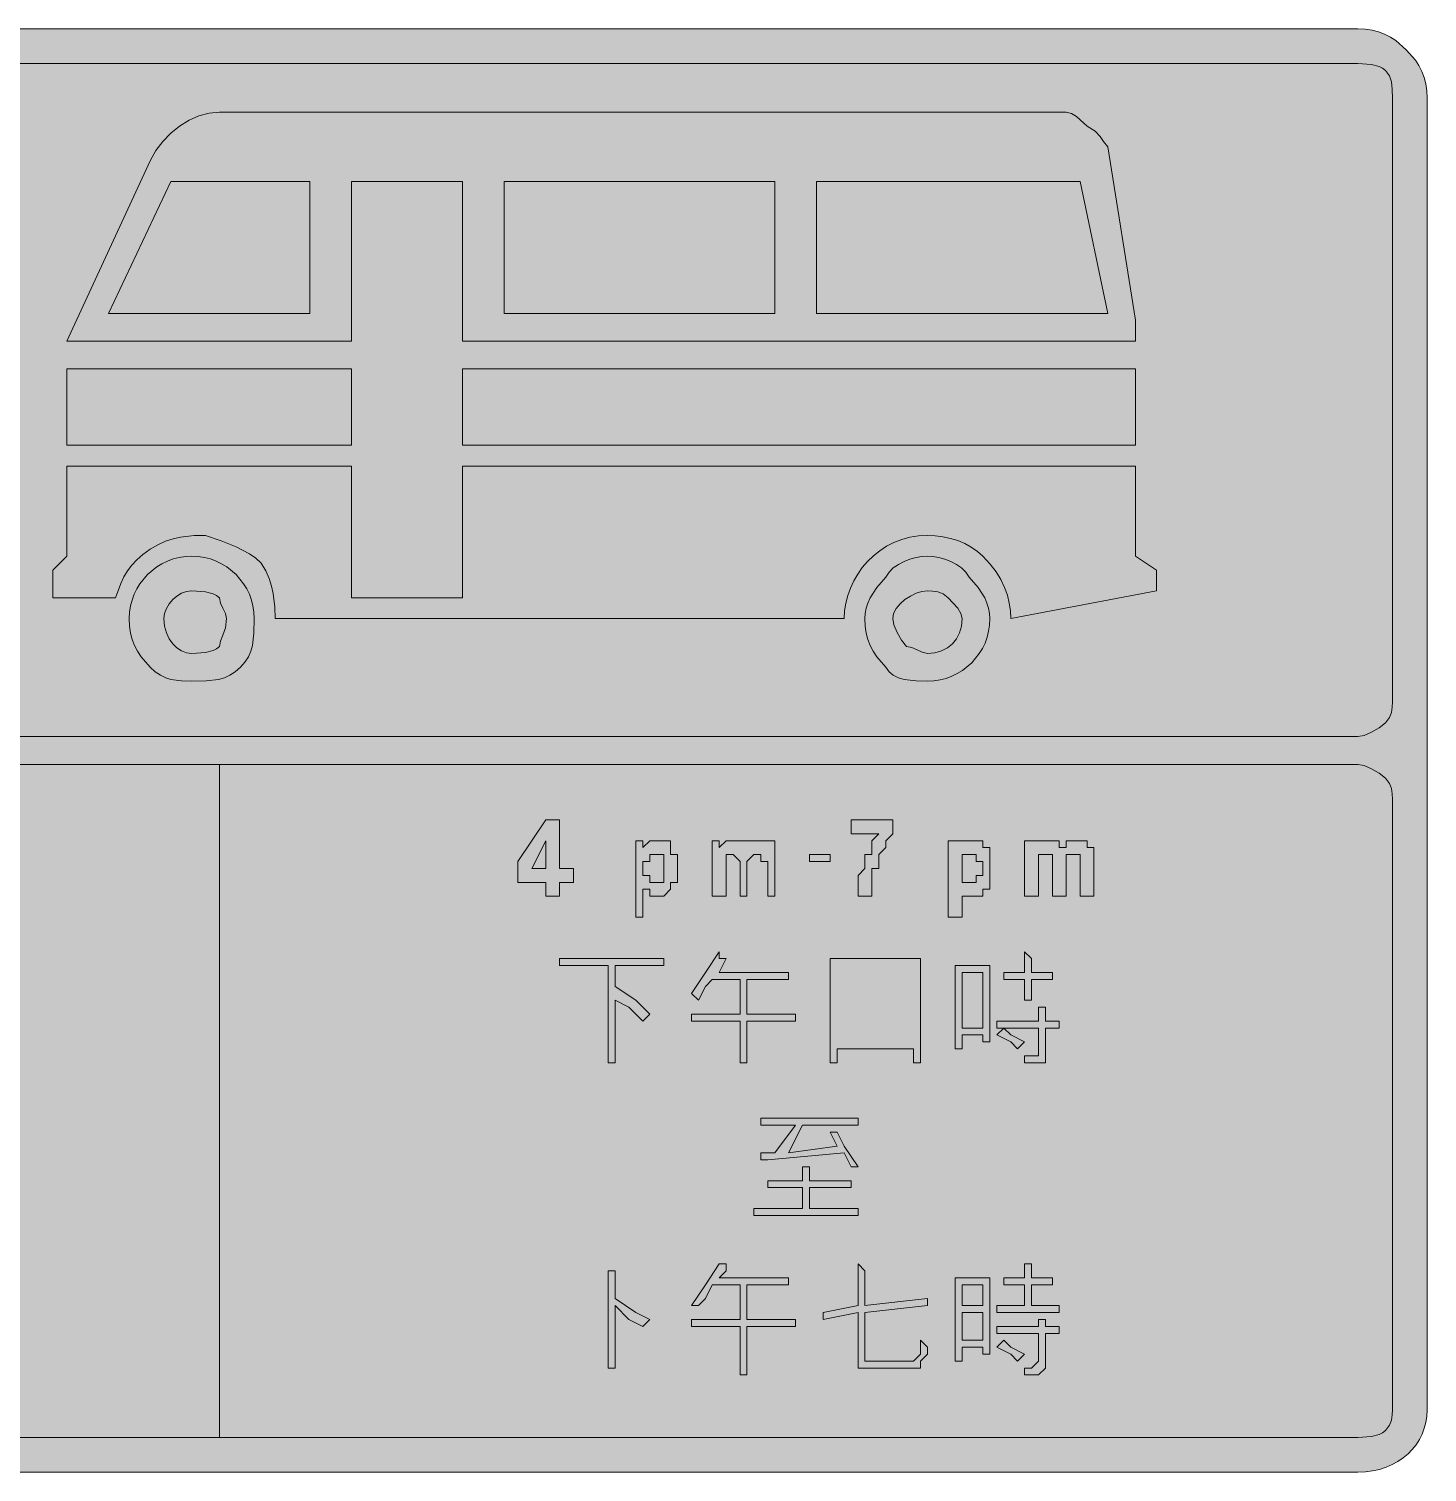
# Model space of a CAD drawing. Header units: metres. Extents: x 76 to 493, y 11 to 261.
# Drawn here: x 250.9 to 492.7, y 11 to 260.6 of the extents above; entities that cross this region are included whole.
import ezdxf

# ---------------------------------------------------------------- set-up
doc = ezdxf.new("R2010")
doc.units = ezdxf.units.M
for name, color, linetype, true_color in [('FILL_BLACK_000000', 7, 'Continuous', 0x000000), ('FILL_WHITE_FFFFFF', 7, 'Continuous', 0xffffff), ('FILL_YELLOW_FFFF00', 7, 'Continuous', 0xffff00)]:
    doc.layers.add(name, color=color, linetype=linetype, true_color=true_color)

msp = doc.modelspace()

# ---------------------------------------------------------------- hatches: boundary and pattern name
at = {"layer": 'FILL_BLACK_000000', "true_color": 0x000000}
h = msp.add_hatch(color=7, dxfattribs=at)
h.dxf.hatch_style = 1
h.paths.add_polyline_path([(483.18, 260.41), (484.3, 260.13), (485.34, 259.74), (486.33, 259.23), (487.27, 258.61), (489.09, 257.04), (490.67, 255.22), (491.28, 254.28), (491.79, 253.29), (492.18, 252.25), (492.47, 251.13), (492.63, 249.94), (492.69, 248.64), (492.69, 21.84), (492.63, 20.73), (492.47, 19.65), (492.2, 18.62), (491.83, 17.62), (491.36, 16.68), (490.79, 15.79), (490.13, 14.96), (489.39, 14.19), (488.56, 13.49), (487.65, 12.88), (486.66, 12.34), (485.6, 11.88), (484.47, 11.52), (483.27, 11.26), (482.01, 11.1), (480.69, 11.04), (87.09, 11.04), (86.14, 11.1), (85.12, 11.26), (84.07, 11.55), (83.04, 11.94), (82.06, 12.45), (81.18, 13.06), (80.45, 13.8), (79.89, 14.64), (78.31, 16.44), (77.19, 18.24), (76.8, 19.14), (76.51, 20.04), (76.35, 20.94), (76.29, 21.84), (76.29, 248.64), (76.35, 249.94), (76.51, 251.13), (76.8, 252.25), (77.19, 253.29), (77.7, 254.28), (78.31, 255.22), (79.89, 257.04), (80, 257.49), (80.28, 257.92), (81.24, 258.69), (82.42, 259.23), (83.49, 259.44), (84.39, 260.13), (85.29, 260.49), (86.19, 260.62), (87.09, 260.64), (480.69, 260.64), (481.99, 260.58), (483.18, 260.41)])
h.paths.add_polyline_path([(82.44, 20.04), (82.8, 19.14), (83.49, 18.24), (84.39, 17.55), (85.29, 17.19), (86.19, 17.06), (87.09, 17.04), (480.69, 17.04), (483.09, 17.19), (484.4, 17.55), (484.99, 17.84), (485.49, 18.24), (486.18, 19.14), (486.54, 20.04), (486.67, 20.94), (486.69, 21.84), (486.69, 127.44), (486.67, 128.34), (486.54, 129.24), (486.18, 130.14), (485.49, 131.04), (484.4, 131.92), (483.09, 132.69), (481.78, 133.23), (480.69, 133.44), (87.09, 133.44), (85.89, 132.24), (85.01, 132.22), (84.24, 132.09), (83.7, 131.73), (83.54, 131.44), (83.49, 131.04), (82.8, 130.14), (82.44, 129.24), (82.31, 128.34), (82.29, 127.44), (82.29, 21.84), (82.31, 20.94), (82.44, 20.04)], flags=16)
h.paths.add_polyline_path([(483.09, 138.99), (484.4, 139.76), (485.49, 140.64), (486.18, 141.54), (486.54, 142.44), (486.67, 143.34), (486.69, 144.24), (486.69, 248.64), (486.67, 250.23), (486.54, 251.49), (486.18, 252.52), (485.49, 253.44), (484.99, 253.84), (484.4, 254.13), (483.09, 254.49), (480.69, 254.64), (87.09, 254.64), (86.19, 254.62), (85.29, 254.49), (84.39, 254.13), (83.49, 253.44), (82.8, 252.52), (82.44, 251.49), (82.31, 250.23), (82.29, 248.64), (82.29, 144.24), (82.31, 143.34), (82.44, 142.44), (82.8, 141.54), (83.49, 140.64), (85.29, 138.99), (86.19, 138.45), (87.09, 138.24), (480.69, 138.24), (481.78, 138.45), (483.09, 138.99)], flags=16)
h = msp.add_hatch(color=7, dxfattribs=at)
h.dxf.hatch_style = 1
h.paths.add_polyline_path([(306.69, 234.24), (306.69, 206.64), (257.49, 206.64), (271.89, 237.84), (272.9, 239.58), (274.1, 241.18), (275.48, 242.61), (276.99, 243.84), (278.62, 244.85), (280.33, 245.6), (282.09, 246.08), (283.89, 246.24), (430.29, 246.24), (431.19, 246.03), (432.09, 245.49), (433.89, 243.84), (435.3, 242.94), (436.14, 242.04), (436.76, 241.14), (437.49, 240.24), (442.29, 210.24), (442.29, 206.64), (325.89, 206.64), (325.89, 215.04), (325.89, 234.24), (306.69, 234.24)])
h.paths.add_polyline_path([(333.09, 234.24), (333.09, 211.44), (379.89, 211.44), (379.89, 234.24), (333.09, 234.24)], flags=16)
h.paths.add_polyline_path([(432.69, 234.24), (387.09, 234.24), (387.09, 211.44), (437.49, 211.44), (432.69, 234.24)], flags=16)
h.paths.add_polyline_path([(264.69, 211.44), (299.49, 211.44), (299.49, 234.24), (275.49, 234.24), (264.69, 211.44)], flags=16)
h = msp.add_hatch(color=7, dxfattribs=at)
h.dxf.hatch_style = 1
h.paths.add_polyline_path([(306.69, 201.84), (306.69, 188.64), (257.49, 188.64), (257.49, 201.84), (306.69, 201.84)])
h = msp.add_hatch(color=7, dxfattribs=at)
h.dxf.hatch_style = 1
h.paths.add_polyline_path([(442.29, 188.64), (325.89, 188.64), (325.89, 201.84), (442.29, 201.84), (442.29, 188.64)])
h = msp.add_hatch(color=7, dxfattribs=at)
h.dxf.hatch_style = 1
h.paths.add_polyline_path([(442.29, 169.44), (445.89, 167.04), (445.89, 163.44), (420.69, 158.64), (420.63, 159.99), (420.45, 161.34), (420.12, 162.69), (419.64, 164.04), (418.99, 165.39), (418.16, 166.74), (417.13, 168.09), (415.89, 169.44), (414.94, 170.28), (413.88, 171.01), (412.75, 171.63), (411.54, 172.14), (410.28, 172.53), (408.97, 172.81), (407.64, 172.98), (406.29, 173.04), (404.74, 172.96), (403.26, 172.72), (401.84, 172.33), (400.5, 171.8), (399.23, 171.15), (398.04, 170.38), (396.94, 169.51), (395.94, 168.54), (395.03, 167.49), (394.23, 166.36), (393.54, 165.17), (392.96, 163.93), (392.5, 162.64), (392.16, 161.33), (391.96, 159.99), (391.89, 158.64), (293.49, 158.64), (293.45, 160.65), (293.19, 162.99), (292.9, 164.25), (292.48, 165.56), (291.88, 166.89), (291.09, 168.24), (290.14, 169.09), (289.08, 169.83), (286.74, 171.09), (284.17, 172.12), (281.49, 173.04), (279.48, 173), (277.14, 172.74), (275.88, 172.45), (274.57, 172.03), (273.24, 171.43), (271.89, 170.64), (270.65, 169.74), (269.6, 168.82), (268.73, 167.88), (267.99, 166.89), (267.37, 165.85), (266.83, 164.73), (265.89, 162.24), (255.09, 162.24), (255.09, 167.04), (257.49, 169.44), (257.49, 185.04), (306.69, 185.04), (306.69, 162.24), (325.89, 162.24), (325.89, 185.04), (442.29, 185.04), (442.29, 169.44)])
h = msp.add_hatch(color=7, dxfattribs=at)
h.dxf.hatch_style = 1
h.paths.add_polyline_path([(289.59, 153.99), (289.3, 153), (288.88, 152.06), (288.28, 151.14), (287.49, 150.24), (286.59, 149.45), (285.67, 148.85), (284.73, 148.43), (283.74, 148.14), (281.58, 147.88), (279.09, 147.84), (277.29, 147.88), (275.49, 148.14), (274.59, 148.43), (273.69, 148.85), (272.79, 149.45), (271.89, 150.24), (270.32, 152.06), (269.7, 153), (269.19, 153.99), (268.8, 155.03), (268.52, 156.15), (268.35, 157.34), (268.29, 158.64), (268.35, 159.75), (268.51, 160.83), (268.77, 161.86), (269.13, 162.86), (269.59, 163.8), (270.13, 164.69), (271.44, 166.29), (273.04, 167.6), (273.93, 168.14), (274.87, 168.6), (275.87, 168.96), (276.9, 169.22), (277.98, 169.38), (279.09, 169.44), (280.2, 169.38), (281.28, 169.22), (282.31, 168.96), (283.31, 168.6), (284.25, 168.14), (285.14, 167.6), (286.74, 166.29), (288.05, 164.69), (288.59, 163.8), (289.05, 162.86), (289.41, 161.86), (289.67, 160.83), (289.83, 159.75), (289.89, 158.64), (289.85, 156.15), (289.59, 153.99)])
h.paths.add_polyline_path([(284.49, 160.44), (284.08, 161.34), (283.89, 162.24), (283.39, 162.64), (282.8, 162.93), (281.49, 163.29), (279.09, 163.44), (278.19, 163.33), (277.33, 163.03), (276.52, 162.55), (275.79, 161.94), (275.18, 161.21), (274.7, 160.4), (274.4, 159.54), (274.29, 158.64), (274.4, 157.35), (274.7, 156.18), (275.18, 155.16), (275.79, 154.29), (276.52, 153.59), (277.33, 153.07), (278.19, 152.75), (279.09, 152.64), (281.49, 152.79), (282.8, 153.15), (283.39, 153.44), (283.89, 153.84), (284.08, 154.76), (284.49, 155.79), (284.9, 157.05), (285.09, 158.64), (284.9, 159.54), (284.49, 160.44)], flags=16)
h = msp.add_hatch(color=7, dxfattribs=at)
h.dxf.hatch_style = 1
h.paths.add_polyline_path([(416.87, 156.45), (416.61, 155.42), (416.25, 154.42), (415.79, 153.48), (415.25, 152.59), (413.94, 150.99), (412.34, 149.68), (411.45, 149.14), (410.51, 148.68), (409.51, 148.32), (408.48, 148.06), (407.4, 147.9), (406.29, 147.84), (404.32, 147.88), (402.24, 148.14), (401.26, 148.43), (400.38, 148.85), (399.65, 149.45), (399.09, 150.24), (397.52, 152.06), (396.9, 153), (396.39, 153.99), (396, 155.03), (395.72, 156.15), (395.55, 157.34), (395.49, 158.64), (395.55, 159.54), (395.72, 160.44), (396, 161.34), (396.39, 162.24), (397.52, 164.04), (399.09, 165.84), (399.65, 166.68), (400.38, 167.41), (401.26, 168.03), (402.24, 168.54), (403.27, 168.93), (404.32, 169.21), (405.34, 169.38), (406.29, 169.44), (407.24, 169.38), (408.26, 169.21), (409.31, 168.93), (410.34, 168.54), (411.32, 168.03), (412.2, 167.41), (412.93, 166.68), (413.49, 165.84), (415.06, 164.04), (416.19, 162.24), (416.58, 161.34), (416.86, 160.44), (417.03, 159.54), (417.09, 158.64), (417.03, 157.53), (416.87, 156.45)])
h.paths.add_polyline_path([(411.54, 160.44), (409.89, 162.24), (408.99, 162.93), (408.09, 163.29), (407.19, 163.42), (406.29, 163.44), (405.34, 163.33), (404.34, 163.03), (403.34, 162.55), (402.39, 161.94), (401.56, 161.21), (400.89, 160.4), (400.45, 159.54), (400.29, 158.64), (400.5, 157.55), (401.04, 156.24), (401.81, 154.93), (402.69, 153.84), (403.59, 153.65), (404.49, 153.24), (405.39, 152.83), (406.29, 152.64), (407.58, 152.75), (408.75, 153.07), (409.77, 153.59), (410.64, 154.29), (411.34, 155.16), (411.86, 156.18), (412.18, 157.35), (412.29, 158.64), (412.08, 159.54), (411.54, 160.44)], flags=16)
h = msp.add_hatch(color=7, dxfattribs=at)
h.dxf.hatch_style = 1
h.paths.add_polyline_path([(480.69, 133.44), (481.78, 133.23), (483.09, 132.69), (484.4, 131.92), (485.49, 131.04), (486.18, 130.14), (486.54, 129.24), (486.67, 128.34), (486.69, 127.44), (486.69, 21.84), (486.67, 20.94), (486.54, 20.04), (486.18, 19.14), (485.49, 18.24), (484.99, 17.84), (484.4, 17.55), (483.09, 17.19), (480.69, 17.04), (283.89, 17.04), (283.89, 133.44), (480.69, 133.44)])
at = {"layer": 'FILL_WHITE_FFFFFF', "true_color": 0xffffff}
h = msp.add_hatch(color=7, dxfattribs=at)
h.dxf.hatch_style = 1
h.paths.add_polyline_path([(283.89, 133.44), (283.89, 17.04), (87.09, 17.04), (85.89, 17.04), (85.01, 17.23), (84.24, 17.64), (83.49, 18.24), (82.8, 18.95), (82.44, 19.44), (82.31, 19.93), (82.29, 20.64), (82.29, 21.84), (82.29, 127.44), (82.29, 128.64), (82.31, 129.52), (82.44, 130.29), (82.8, 130.83), (83.09, 130.99), (83.49, 131.04), (85.29, 132.69), (86.19, 133.23), (87.09, 133.44), (283.89, 133.44)])
h = msp.add_hatch(color=7, dxfattribs=at)
h.dxf.hatch_style = 1
h.paths.add_polyline_path([(340.29, 123.84), (342.69, 123.84), (342.69, 115.44), (345.09, 115.44), (345.09, 113.04), (342.69, 113.04), (342.69, 110.64), (340.29, 110.64), (340.29, 113.04), (335.49, 113.04), (335.49, 116.64), (340.29, 123.84)])
h.paths.add_polyline_path([(340.29, 115.44), (340.29, 120.24), (337.89, 115.44), (340.29, 115.44)], flags=16)
h = msp.add_hatch(color=7, dxfattribs=at)
h.dxf.hatch_style = 1
h.paths.add_polyline_path([(393.09, 123.84), (400.29, 123.84), (400.29, 121.44), (399.09, 120.24), (399.09, 119.04), (397.89, 117.84), (397.89, 116.64), (397.89, 115.44), (396.69, 115.44), (396.69, 114.24), (396.69, 113.04), (396.69, 111.84), (396.69, 110.64), (394.29, 110.64), (394.29, 111.84), (394.29, 113.04), (394.29, 114.24), (395.49, 115.44), (395.49, 116.64), (395.49, 117.84), (396.69, 117.84), (396.69, 119.04), (396.69, 120.24), (397.89, 121.44), (393.09, 121.44), (393.09, 123.84)])
h = msp.add_hatch(color=7, dxfattribs=at)
h.dxf.hatch_style = 1
h.paths.add_polyline_path([(357.09, 120.24), (357.09, 119.04), (358.29, 120.24), (359.49, 120.24), (360.69, 120.24), (361.89, 120.24), (361.89, 119.04), (361.89, 117.84), (363.09, 117.84), (363.09, 116.64), (363.09, 115.44), (363.09, 114.24), (363.09, 113.04), (361.89, 113.04), (361.89, 111.84), (360.69, 110.64), (359.49, 110.64), (358.29, 110.64), (358.29, 111.84), (357.09, 111.84), (357.09, 107.04), (355.89, 107.04), (355.89, 120.24), (357.09, 120.24)])
h.paths.add_polyline_path([(360.69, 114.24), (360.69, 115.44), (360.69, 116.64), (360.69, 117.84), (359.49, 117.84), (358.29, 117.84), (358.29, 116.64), (357.09, 116.64), (357.09, 115.44), (357.09, 114.24), (358.29, 114.24), (358.29, 113.04), (359.49, 113.04), (360.69, 113.04), (360.69, 114.24)], flags=16)
h = msp.add_hatch(color=7, dxfattribs=at)
h.dxf.hatch_style = 1
h.paths.add_polyline_path([(377.49, 120.24), (378.69, 120.24), (379.89, 120.24), (379.89, 119.04), (379.89, 117.84), (379.89, 116.64), (379.89, 110.64), (378.69, 110.64), (378.69, 116.64), (377.49, 116.64), (377.49, 117.84), (376.29, 117.84), (375.09, 116.64), (375.09, 110.64), (373.89, 110.64), (373.89, 116.64), (372.69, 117.84), (371.49, 117.84), (371.49, 116.64), (371.49, 110.64), (369.09, 110.64), (369.09, 120.24), (370.29, 120.24), (370.29, 119.04), (371.49, 120.24), (372.69, 120.24), (373.89, 120.24), (375.09, 120.24), (376.29, 120.24), (377.49, 120.24)])
h = msp.add_hatch(color=7, dxfattribs=at)
h.dxf.hatch_style = 1
h.paths.add_polyline_path([(413.49, 120.24), (414.69, 120.24), (415.89, 120.24), (415.89, 119.04), (417.09, 119.04), (417.09, 117.84), (417.09, 116.64), (417.09, 115.44), (417.09, 114.24), (417.09, 113.04), (417.09, 111.84), (415.89, 111.84), (415.89, 110.64), (414.69, 110.64), (413.49, 110.64), (412.29, 110.64), (412.29, 107.04), (409.89, 107.04), (409.89, 120.24), (412.29, 120.24), (413.49, 120.24)])
h.paths.add_polyline_path([(414.69, 114.24), (415.89, 114.24), (415.89, 115.44), (415.89, 116.64), (414.69, 116.64), (414.69, 117.84), (413.49, 117.84), (412.29, 117.84), (412.29, 116.64), (412.29, 115.44), (412.29, 114.24), (412.29, 113.04), (413.49, 113.04), (414.69, 113.04), (414.69, 114.24)], flags=16)
h = msp.add_hatch(color=7, dxfattribs=at)
h.dxf.hatch_style = 1
h.paths.add_polyline_path([(427.89, 120.24), (429.09, 120.24), (429.09, 119.04), (430.29, 119.04), (430.29, 120.24), (431.49, 120.24), (432.69, 120.24), (433.89, 120.24), (433.89, 119.04), (435.09, 119.04), (435.09, 117.84), (435.09, 116.64), (435.09, 110.64), (432.69, 110.64), (432.69, 116.64), (432.69, 117.84), (431.49, 117.84), (430.29, 117.84), (430.29, 116.64), (430.29, 110.64), (427.89, 110.64), (427.89, 116.64), (427.89, 117.84), (426.69, 117.84), (425.49, 117.84), (425.49, 116.64), (425.49, 110.64), (423.09, 110.64), (423.09, 120.24), (425.49, 120.24), (426.69, 120.24), (427.89, 120.24)])
h = msp.add_hatch(color=7, dxfattribs=at)
h.dxf.hatch_style = 1
h.paths.add_polyline_path([(389.49, 117.84), (389.49, 116.64), (385.89, 116.64), (385.89, 117.84), (389.49, 117.84)])
h = msp.add_hatch(color=7, dxfattribs=at)
h.dxf.hatch_style = 1
h.paths.add_polyline_path([(352.29, 92.64), (352.29, 81.84), (351.09, 81.84), (351.09, 98.64), (342.69, 98.64), (342.69, 99.84), (360.69, 99.84), (360.69, 98.64), (352.29, 98.64), (352.29, 95.04), (355.89, 92.64), (358.29, 90.24), (357.09, 89.04), (354.69, 91.44), (352.29, 92.64)])
h = msp.add_hatch(color=7, dxfattribs=at)
h.dxf.hatch_style = 1
h.paths.add_polyline_path([(373.89, 96.24), (369.09, 96.24), (367.89, 95.04), (366.69, 92.64), (365.49, 93.84), (367.89, 97.44), (370.29, 101.04), (370.29, 99.84), (371.49, 99.84), (370.29, 97.44), (382.29, 97.44), (382.29, 96.24), (375.09, 96.24), (375.09, 90.24), (383.49, 90.24), (383.49, 89.04), (375.09, 89.04), (375.09, 81.84), (373.89, 81.84), (373.89, 89.04), (365.49, 89.04), (365.49, 90.24), (373.89, 90.24), (373.89, 96.24)])
h = msp.add_hatch(color=7, dxfattribs=at)
h.dxf.hatch_style = 1
h.paths.add_polyline_path([(405.09, 99.84), (405.09, 81.84), (403.89, 81.84), (403.89, 84.24), (390.69, 84.24), (390.69, 81.84), (389.49, 81.84), (389.49, 99.84), (405.09, 99.84)])
h = msp.add_hatch(color=7, dxfattribs=at)
h.dxf.hatch_style = 1
h.paths.add_polyline_path([(423.09, 96.24), (419.49, 96.24), (419.49, 97.44), (423.09, 97.44), (423.09, 99.84), (423.09, 101.04), (424.29, 99.84), (424.29, 97.44), (427.89, 97.44), (427.89, 96.24), (424.29, 96.24), (424.29, 93.84), (424.29, 92.64), (423.09, 92.64), (423.09, 93.84), (423.09, 96.24)])
h = msp.add_hatch(color=7, dxfattribs=at)
h.dxf.hatch_style = 1
h.paths.add_polyline_path([(417.09, 85.44), (415.89, 85.44), (415.89, 86.64), (412.29, 86.64), (412.29, 84.24), (411.09, 84.24), (411.09, 98.64), (417.09, 98.64), (417.09, 85.44)])
h.paths.add_polyline_path([(415.89, 93.84), (415.89, 97.44), (412.29, 97.44), (412.29, 93.84), (412.29, 92.64), (412.29, 87.84), (415.89, 87.84), (415.89, 92.64), (415.89, 93.84)], flags=16)
h = msp.add_hatch(color=7, dxfattribs=at)
h.dxf.hatch_style = 1
h.paths.add_polyline_path([(425.49, 87.84), (418.29, 87.84), (418.29, 89.04), (425.49, 89.04), (425.49, 91.44), (426.69, 91.44), (426.69, 90.24), (426.69, 89.04), (429.09, 89.04), (429.09, 87.84), (426.69, 87.84), (426.69, 83.04), (426.69, 81.84), (425.49, 81.84), (423.09, 81.84), (423.09, 83.04), (424.29, 83.04), (425.49, 83.04), (425.49, 87.84)])
h = msp.add_hatch(color=7, dxfattribs=at)
h.dxf.hatch_style = 1
h.paths.add_polyline_path([(418.29, 86.64), (419.49, 87.84), (420.69, 86.64), (423.09, 85.44), (421.89, 84.24), (420.69, 85.44), (418.29, 86.64)])
h = msp.add_hatch(color=7, dxfattribs=at)
h.dxf.hatch_style = 1
h.paths.add_polyline_path([(377.49, 66.24), (379.89, 66.24), (383.49, 71.04), (377.49, 71.04), (377.49, 72.24), (394.29, 72.24), (394.29, 71.04), (384.69, 71.04), (382.29, 66.24), (390.69, 67.44), (389.49, 69.84), (390.69, 69.84), (391.89, 67.44), (394.29, 63.84), (393.09, 63.84), (391.89, 66.24), (378.69, 65.04), (377.49, 65.04), (377.49, 66.24)])
h = msp.add_hatch(color=7, dxfattribs=at)
h.dxf.hatch_style = 1
h.paths.add_polyline_path([(393.09, 61.44), (393.09, 60.24), (385.89, 60.24), (385.89, 56.64), (394.29, 56.64), (394.29, 55.44), (376.29, 55.44), (376.29, 56.64), (384.69, 56.64), (384.69, 60.24), (378.69, 60.24), (378.69, 61.44), (384.69, 61.44), (384.69, 63.84), (385.89, 63.84), (385.89, 61.44), (393.09, 61.44)])
h = msp.add_hatch(color=7, dxfattribs=at)
h.dxf.hatch_style = 1
h.paths.add_polyline_path([(355.89, 38.64), (358.29, 37.44), (357.09, 36.24), (354.69, 37.44), (352.29, 39.84), (352.29, 29.04), (351.09, 29.04), (351.09, 45.84), (352.29, 45.84), (352.29, 41.04), (355.89, 38.64)])
h = msp.add_hatch(color=7, dxfattribs=at)
h.dxf.hatch_style = 1
h.paths.add_polyline_path([(369.09, 43.44), (367.89, 41.04), (366.69, 39.84), (365.49, 39.84), (367.89, 43.44), (370.29, 47.04), (371.49, 47.04), (371.49, 45.84), (370.29, 44.64), (382.29, 44.64), (382.29, 43.44), (375.09, 43.44), (375.09, 37.44), (383.49, 37.44), (383.49, 36.24), (375.09, 36.24), (375.09, 27.84), (373.89, 27.84), (373.89, 36.24), (365.49, 36.24), (365.49, 37.44), (373.89, 37.44), (373.89, 43.44), (369.09, 43.44)])
h = msp.add_hatch(color=7, dxfattribs=at)
h.dxf.hatch_style = 1
h.paths.add_polyline_path([(406.29, 41.04), (406.29, 39.84), (395.49, 38.64), (395.49, 30.24), (396.69, 30.24), (397.89, 30.24), (402.69, 30.24), (403.89, 30.24), (405.09, 31.44), (405.09, 32.64), (405.09, 33.84), (406.29, 32.64), (406.29, 31.44), (405.09, 30.24), (405.09, 29.04), (403.89, 29.04), (402.69, 29.04), (396.69, 29.04), (395.49, 29.04), (394.29, 29.04), (394.29, 30.24), (394.29, 38.64), (388.29, 37.44), (388.29, 38.64), (394.29, 39.84), (394.29, 47.04), (395.49, 45.84), (395.49, 39.84), (406.29, 41.04)])
h = msp.add_hatch(color=7, dxfattribs=at)
h.dxf.hatch_style = 1
h.paths.add_polyline_path([(423.09, 44.64), (423.09, 47.04), (424.29, 47.04), (424.29, 45.84), (424.29, 44.64), (427.89, 44.64), (427.89, 43.44), (424.29, 43.44), (424.29, 39.84), (429.09, 39.84), (429.09, 38.64), (418.29, 38.64), (418.29, 39.84), (423.09, 39.84), (423.09, 43.44), (419.49, 43.44), (419.49, 44.64), (423.09, 44.64)])
h = msp.add_hatch(color=7, dxfattribs=at)
h.dxf.hatch_style = 1
h.paths.add_polyline_path([(417.09, 32.64), (417.09, 31.44), (415.89, 31.44), (415.89, 32.64), (412.29, 32.64), (412.29, 30.24), (411.09, 30.24), (411.09, 44.64), (417.09, 44.64), (417.09, 32.64)])
h.paths.add_polyline_path([(412.29, 38.64), (412.29, 33.84), (415.89, 33.84), (415.89, 38.64), (412.29, 38.64)], flags=16)
h.paths.add_polyline_path([(412.29, 43.44), (412.29, 39.84), (415.89, 39.84), (415.89, 43.44), (412.29, 43.44)], flags=16)
h = msp.add_hatch(color=7, dxfattribs=at)
h.dxf.hatch_style = 1
h.paths.add_polyline_path([(426.69, 36.24), (429.09, 36.24), (429.09, 35.04), (426.69, 35.04), (426.69, 29.04), (425.49, 27.84), (423.09, 27.84), (423.09, 29.04), (424.29, 29.04), (425.49, 30.24), (425.49, 35.04), (418.29, 35.04), (418.29, 36.24), (425.49, 36.24), (425.49, 37.44), (426.69, 37.44), (426.69, 36.24)])
h = msp.add_hatch(color=7, dxfattribs=at)
h.dxf.hatch_style = 1
h.paths.add_polyline_path([(419.49, 33.84), (420.69, 32.64), (423.09, 31.44), (421.89, 30.24), (420.69, 31.44), (418.29, 32.64), (419.49, 33.84)])
at = {"layer": 'FILL_YELLOW_FFFF00', "true_color": 0xffff00}
h = msp.add_hatch(color=7, dxfattribs=at)
h.dxf.hatch_style = 1
h.paths.add_polyline_path([(87.09, 138.24), (86.19, 138.45), (85.29, 138.99), (83.49, 140.64), (82.8, 141.54), (82.44, 142.44), (82.31, 143.34), (82.29, 144.24), (82.29, 248.64), (82.31, 250.23), (82.44, 251.49), (82.8, 252.52), (83.49, 253.44), (84.39, 254.13), (85.29, 254.49), (86.19, 254.62), (87.09, 254.64), (480.69, 254.64), (483.09, 254.49), (484.4, 254.13), (484.99, 253.84), (485.49, 253.44), (486.18, 252.52), (486.54, 251.49), (486.67, 250.23), (486.69, 248.64), (486.69, 144.24), (486.67, 143.34), (486.54, 142.44), (486.18, 141.54), (485.49, 140.64), (484.4, 139.76), (483.09, 138.99), (481.78, 138.45), (480.69, 138.24), (87.09, 138.24)])

# ---------------------------------------------------------------- linework, layer by layer
at = {"layer": 'FILL_BLACK_000000', "lineweight": 0, "true_color": 0x000000}
for points in [[(87.09, 260.64), (480.69, 260.64), (481.99, 260.58), (483.18, 260.41), (484.3, 260.13), (485.34, 259.74), (486.33, 259.23), (487.27, 258.61), (489.09, 257.04), (490.67, 255.22), (491.28, 254.28), (491.79, 253.29), (492.18, 252.25), (492.47, 251.13), (492.63, 249.94), (492.69, 248.64), (492.69, 21.84), (492.63, 20.73), (492.47, 19.65), (492.2, 18.62), (491.83, 17.62), (491.36, 16.68), (490.79, 15.79), (490.13, 14.96), (489.39, 14.19), (488.56, 13.49), (487.65, 12.88), (486.66, 12.34), (485.6, 11.88), (484.47, 11.52), (483.27, 11.26), (482.01, 11.1), (480.69, 11.04), (87.09, 11.04)], [(87.09, 138.24), (480.69, 138.24), (481.78, 138.45), (483.09, 138.99), (484.4, 139.76), (485.49, 140.64), (486.18, 141.54), (486.54, 142.44), (486.67, 143.34), (486.69, 144.24), (486.69, 248.64), (486.67, 250.23), (486.54, 251.49), (486.18, 252.52), (485.49, 253.44), (484.99, 253.84), (484.4, 254.13), (483.09, 254.49), (480.69, 254.64), (87.09, 254.64)], [(87.09, 17.04), (480.69, 17.04), (483.09, 17.19), (484.4, 17.55), (484.99, 17.84), (485.49, 18.24), (486.18, 19.14), (486.54, 20.04), (486.67, 20.94), (486.69, 21.84), (486.69, 127.44), (486.67, 128.34), (486.54, 129.24), (486.18, 130.14), (485.49, 131.04), (484.4, 131.92), (483.09, 132.69), (481.78, 133.23), (480.69, 133.44), (87.09, 133.44)]]:
    msp.add_lwpolyline(points, dxfattribs=at)
for points in [[(306.69, 234.24), (306.69, 206.64), (257.49, 206.64), (271.89, 237.84), (272.9, 239.58), (274.1, 241.18), (275.48, 242.61), (276.99, 243.84), (278.62, 244.85), (280.33, 245.6), (282.09, 246.08), (283.89, 246.24), (430.29, 246.24), (431.19, 246.03), (432.09, 245.49), (433.89, 243.84), (435.3, 242.94), (436.14, 242.04), (436.76, 241.14), (437.49, 240.24), (442.29, 210.24), (442.29, 206.64), (325.89, 206.64), (325.89, 215.04), (325.89, 234.24)], [(264.69, 211.44), (299.49, 211.44), (299.49, 234.24), (275.49, 234.24)], [(333.09, 234.24), (333.09, 211.44), (379.89, 211.44), (379.89, 234.24)], [(432.69, 234.24), (387.09, 234.24), (387.09, 211.44), (437.49, 211.44)], [(306.69, 201.84), (306.69, 188.64), (257.49, 188.64), (257.49, 201.84)], [(442.29, 188.64), (325.89, 188.64), (325.89, 201.84), (442.29, 201.84)], [(442.29, 169.44), (445.89, 167.04), (445.89, 163.44), (420.69, 158.64), (420.63, 159.99), (420.45, 161.34), (420.12, 162.69), (419.64, 164.04), (418.99, 165.39), (418.16, 166.74), (417.13, 168.09), (415.89, 169.44), (414.94, 170.28), (413.88, 171.01), (412.75, 171.63), (411.54, 172.14), (410.28, 172.53), (408.97, 172.81), (407.64, 172.98), (406.29, 173.04), (404.74, 172.96), (403.26, 172.72), (401.84, 172.33), (400.5, 171.8), (399.23, 171.15), (398.04, 170.38), (396.94, 169.51), (395.94, 168.54), (395.03, 167.49), (394.23, 166.36), (393.54, 165.17), (392.96, 163.93), (392.5, 162.64), (392.16, 161.33), (391.96, 159.99), (391.89, 158.64), (293.49, 158.64), (293.45, 160.65), (293.19, 162.99), (292.9, 164.25), (292.48, 165.56), (291.88, 166.89), (291.09, 168.24), (290.14, 169.09), (289.08, 169.83), (286.74, 171.09), (284.17, 172.12), (281.49, 173.04), (279.48, 173), (277.14, 172.74), (275.88, 172.45), (274.57, 172.03), (273.24, 171.43), (271.89, 170.64), (270.65, 169.74), (269.6, 168.82), (268.73, 167.88), (267.99, 166.89), (267.37, 165.85), (266.83, 164.73), (265.89, 162.24), (255.09, 162.24), (255.09, 167.04), (257.49, 169.44), (257.49, 185.04), (306.69, 185.04), (306.69, 162.24), (325.89, 162.24), (325.89, 185.04), (442.29, 185.04)], [(289.59, 153.99), (289.3, 153), (288.88, 152.06), (288.28, 151.14), (287.49, 150.24), (286.59, 149.45), (285.67, 148.85), (284.73, 148.43), (283.74, 148.14), (281.58, 147.88), (279.09, 147.84), (277.29, 147.88), (275.49, 148.14), (274.59, 148.43), (273.69, 148.85), (272.79, 149.45), (271.89, 150.24), (270.32, 152.06), (269.7, 153), (269.19, 153.99), (268.8, 155.03), (268.52, 156.15), (268.35, 157.34), (268.29, 158.64), (268.35, 159.75), (268.51, 160.83), (268.77, 161.86), (269.13, 162.86), (269.59, 163.8), (270.13, 164.69), (271.44, 166.29), (273.04, 167.6), (273.93, 168.14), (274.87, 168.6), (275.87, 168.96), (276.9, 169.22), (277.98, 169.38), (279.09, 169.44), (280.2, 169.38), (281.28, 169.22), (282.31, 168.96), (283.31, 168.6), (284.25, 168.14), (285.14, 167.6), (286.74, 166.29), (288.05, 164.69), (288.59, 163.8), (289.05, 162.86), (289.41, 161.86), (289.67, 160.83), (289.83, 159.75), (289.89, 158.64), (289.85, 156.15)], [(416.87, 156.45), (416.61, 155.42), (416.25, 154.42), (415.79, 153.48), (415.25, 152.59), (413.94, 150.99), (412.34, 149.68), (411.45, 149.14), (410.51, 148.68), (409.51, 148.32), (408.48, 148.06), (407.4, 147.9), (406.29, 147.84), (404.32, 147.88), (402.24, 148.14), (401.26, 148.43), (400.38, 148.85), (399.65, 149.45), (399.09, 150.24), (397.52, 152.06), (396.9, 153), (396.39, 153.99), (396, 155.03), (395.72, 156.15), (395.55, 157.34), (395.49, 158.64), (395.55, 159.54), (395.72, 160.44), (396, 161.34), (396.39, 162.24), (397.52, 164.04), (399.09, 165.84), (399.65, 166.68), (400.38, 167.41), (401.26, 168.03), (402.24, 168.54), (403.27, 168.93), (404.32, 169.21), (405.34, 169.38), (406.29, 169.44), (407.24, 169.38), (408.26, 169.21), (409.31, 168.93), (410.34, 168.54), (411.32, 168.03), (412.2, 167.41), (412.93, 166.68), (413.49, 165.84), (415.06, 164.04), (416.19, 162.24), (416.58, 161.34), (416.86, 160.44), (417.03, 159.54), (417.09, 158.64), (417.03, 157.53)], [(284.49, 160.44), (284.08, 161.34), (283.89, 162.24), (283.39, 162.64), (282.8, 162.93), (281.49, 163.29), (279.09, 163.44), (278.19, 163.33), (277.33, 163.03), (276.52, 162.55), (275.79, 161.94), (275.18, 161.21), (274.7, 160.4), (274.4, 159.54), (274.29, 158.64), (274.4, 157.35), (274.7, 156.18), (275.18, 155.16), (275.79, 154.29), (276.52, 153.59), (277.33, 153.07), (278.19, 152.75), (279.09, 152.64), (281.49, 152.79), (282.8, 153.15), (283.39, 153.44), (283.89, 153.84), (284.08, 154.76), (284.49, 155.79), (284.9, 157.05), (285.09, 158.64), (284.9, 159.54)], [(411.54, 160.44), (409.89, 162.24), (408.99, 162.93), (408.09, 163.29), (407.19, 163.42), (406.29, 163.44), (405.34, 163.33), (404.34, 163.03), (403.34, 162.55), (402.39, 161.94), (401.56, 161.21), (400.89, 160.4), (400.45, 159.54), (400.29, 158.64), (400.5, 157.55), (401.04, 156.24), (401.81, 154.93), (402.69, 153.84), (403.59, 153.65), (404.49, 153.24), (405.39, 152.83), (406.29, 152.64), (407.58, 152.75), (408.75, 153.07), (409.77, 153.59), (410.64, 154.29), (411.34, 155.16), (411.86, 156.18), (412.18, 157.35), (412.29, 158.64), (412.08, 159.54)], [(480.69, 133.44), (481.78, 133.23), (483.09, 132.69), (484.4, 131.92), (485.49, 131.04), (486.18, 130.14), (486.54, 129.24), (486.67, 128.34), (486.69, 127.44), (486.69, 21.84), (486.67, 20.94), (486.54, 20.04), (486.18, 19.14), (485.49, 18.24), (484.99, 17.84), (484.4, 17.55), (483.09, 17.19), (480.69, 17.04), (283.89, 17.04), (283.89, 133.44)]]:
    msp.add_lwpolyline(points, close=True, dxfattribs=at)
at = {"layer": 'FILL_WHITE_FFFFFF', "lineweight": 0, "true_color": 0xffffff}
for points in [[(283.89, 133.44), (283.89, 17.04), (87.09, 17.04), (85.89, 17.04), (85.01, 17.23), (84.24, 17.64), (83.49, 18.24), (82.8, 18.95), (82.44, 19.44), (82.31, 19.93), (82.29, 20.64), (82.29, 21.84), (82.29, 127.44), (82.29, 128.64), (82.31, 129.52), (82.44, 130.29), (82.8, 130.83), (83.09, 130.99), (83.49, 131.04), (85.29, 132.69), (86.19, 133.23), (87.09, 133.44)], [(340.29, 123.84), (342.69, 123.84), (342.69, 115.44), (345.09, 115.44), (345.09, 113.04), (342.69, 113.04), (342.69, 110.64), (340.29, 110.64), (340.29, 113.04), (335.49, 113.04), (335.49, 116.64)], [(393.09, 123.84), (400.29, 123.84), (400.29, 121.44), (399.09, 120.24), (399.09, 119.04), (397.89, 117.84), (397.89, 116.64), (397.89, 115.44), (396.69, 115.44), (396.69, 114.24), (396.69, 113.04), (396.69, 111.84), (396.69, 110.64), (394.29, 110.64), (394.29, 111.84), (394.29, 113.04), (394.29, 114.24), (395.49, 115.44), (395.49, 116.64), (395.49, 117.84), (396.69, 117.84), (396.69, 119.04), (396.69, 120.24), (397.89, 121.44), (393.09, 121.44)], [(340.29, 115.44), (340.29, 120.24), (337.89, 115.44)], [(357.09, 120.24), (357.09, 119.04), (358.29, 120.24), (359.49, 120.24), (360.69, 120.24), (361.89, 120.24), (361.89, 119.04), (361.89, 117.84), (363.09, 117.84), (363.09, 116.64), (363.09, 115.44), (363.09, 114.24), (363.09, 113.04), (361.89, 113.04), (361.89, 111.84), (360.69, 110.64), (359.49, 110.64), (358.29, 110.64), (358.29, 111.84), (357.09, 111.84), (357.09, 107.04), (355.89, 107.04), (355.89, 120.24)], [(377.49, 120.24), (378.69, 120.24), (379.89, 120.24), (379.89, 119.04), (379.89, 117.84), (379.89, 116.64), (379.89, 110.64), (378.69, 110.64), (378.69, 116.64), (377.49, 116.64), (377.49, 117.84), (376.29, 117.84), (375.09, 116.64), (375.09, 110.64), (373.89, 110.64), (373.89, 116.64), (372.69, 117.84), (371.49, 117.84), (371.49, 116.64), (371.49, 110.64), (369.09, 110.64), (369.09, 120.24), (370.29, 120.24), (370.29, 119.04), (371.49, 120.24), (372.69, 120.24), (373.89, 120.24), (375.09, 120.24), (376.29, 120.24)], [(413.49, 120.24), (414.69, 120.24), (415.89, 120.24), (415.89, 119.04), (417.09, 119.04), (417.09, 117.84), (417.09, 116.64), (417.09, 115.44), (417.09, 114.24), (417.09, 113.04), (417.09, 111.84), (415.89, 111.84), (415.89, 110.64), (414.69, 110.64), (413.49, 110.64), (412.29, 110.64), (412.29, 107.04), (409.89, 107.04), (409.89, 120.24), (412.29, 120.24)], [(427.89, 120.24), (429.09, 120.24), (429.09, 119.04), (430.29, 119.04), (430.29, 120.24), (431.49, 120.24), (432.69, 120.24), (433.89, 120.24), (433.89, 119.04), (435.09, 119.04), (435.09, 117.84), (435.09, 116.64), (435.09, 110.64), (432.69, 110.64), (432.69, 116.64), (432.69, 117.84), (431.49, 117.84), (430.29, 117.84), (430.29, 116.64), (430.29, 110.64), (427.89, 110.64), (427.89, 116.64), (427.89, 117.84), (426.69, 117.84), (425.49, 117.84), (425.49, 116.64), (425.49, 110.64), (423.09, 110.64), (423.09, 120.24), (425.49, 120.24), (426.69, 120.24)], [(360.69, 114.24), (360.69, 115.44), (360.69, 116.64), (360.69, 117.84), (359.49, 117.84), (358.29, 117.84), (358.29, 116.64), (357.09, 116.64), (357.09, 115.44), (357.09, 114.24), (358.29, 114.24), (358.29, 113.04), (359.49, 113.04), (360.69, 113.04)], [(389.49, 117.84), (389.49, 116.64), (385.89, 116.64), (385.89, 117.84)], [(414.69, 114.24), (415.89, 114.24), (415.89, 115.44), (415.89, 116.64), (414.69, 116.64), (414.69, 117.84), (413.49, 117.84), (412.29, 117.84), (412.29, 116.64), (412.29, 115.44), (412.29, 114.24), (412.29, 113.04), (413.49, 113.04), (414.69, 113.04)], [(352.29, 92.64), (352.29, 81.84), (351.09, 81.84), (351.09, 98.64), (342.69, 98.64), (342.69, 99.84), (360.69, 99.84), (360.69, 98.64), (352.29, 98.64), (352.29, 95.04), (355.89, 92.64), (358.29, 90.24), (357.09, 89.04), (354.69, 91.44)], [(373.89, 96.24), (369.09, 96.24), (367.89, 95.04), (366.69, 92.64), (365.49, 93.84), (367.89, 97.44), (370.29, 101.04), (370.29, 99.84), (371.49, 99.84), (370.29, 97.44), (382.29, 97.44), (382.29, 96.24), (375.09, 96.24), (375.09, 90.24), (383.49, 90.24), (383.49, 89.04), (375.09, 89.04), (375.09, 81.84), (373.89, 81.84), (373.89, 89.04), (365.49, 89.04), (365.49, 90.24), (373.89, 90.24)], [(405.09, 99.84), (405.09, 81.84), (403.89, 81.84), (403.89, 84.24), (390.69, 84.24), (390.69, 81.84), (389.49, 81.84), (389.49, 99.84)], [(423.09, 96.24), (419.49, 96.24), (419.49, 97.44), (423.09, 97.44), (423.09, 99.84), (423.09, 101.04), (424.29, 99.84), (424.29, 97.44), (427.89, 97.44), (427.89, 96.24), (424.29, 96.24), (424.29, 93.84), (424.29, 92.64), (423.09, 92.64), (423.09, 93.84)], [(417.09, 85.44), (415.89, 85.44), (415.89, 86.64), (412.29, 86.64), (412.29, 84.24), (411.09, 84.24), (411.09, 98.64), (417.09, 98.64)], [(415.89, 93.84), (415.89, 97.44), (412.29, 97.44), (412.29, 93.84), (412.29, 92.64), (412.29, 87.84), (415.89, 87.84), (415.89, 92.64)], [(425.49, 87.84), (418.29, 87.84), (418.29, 89.04), (425.49, 89.04), (425.49, 91.44), (426.69, 91.44), (426.69, 90.24), (426.69, 89.04), (429.09, 89.04), (429.09, 87.84), (426.69, 87.84), (426.69, 83.04), (426.69, 81.84), (425.49, 81.84), (423.09, 81.84), (423.09, 83.04), (424.29, 83.04), (425.49, 83.04)], [(418.29, 86.64), (419.49, 87.84), (420.69, 86.64), (423.09, 85.44), (421.89, 84.24), (420.69, 85.44)], [(377.49, 66.24), (379.89, 66.24), (383.49, 71.04), (377.49, 71.04), (377.49, 72.24), (394.29, 72.24), (394.29, 71.04), (384.69, 71.04), (382.29, 66.24), (390.69, 67.44), (389.49, 69.84), (390.69, 69.84), (391.89, 67.44), (394.29, 63.84), (393.09, 63.84), (391.89, 66.24), (378.69, 65.04), (377.49, 65.04)], [(393.09, 61.44), (393.09, 60.24), (385.89, 60.24), (385.89, 56.64), (394.29, 56.64), (394.29, 55.44), (376.29, 55.44), (376.29, 56.64), (384.69, 56.64), (384.69, 60.24), (378.69, 60.24), (378.69, 61.44), (384.69, 61.44), (384.69, 63.84), (385.89, 63.84), (385.89, 61.44)], [(355.89, 38.64), (358.29, 37.44), (357.09, 36.24), (354.69, 37.44), (352.29, 39.84), (352.29, 29.04), (351.09, 29.04), (351.09, 45.84), (352.29, 45.84), (352.29, 41.04)], [(369.09, 43.44), (367.89, 41.04), (366.69, 39.84), (365.49, 39.84), (367.89, 43.44), (370.29, 47.04), (371.49, 47.04), (371.49, 45.84), (370.29, 44.64), (382.29, 44.64), (382.29, 43.44), (375.09, 43.44), (375.09, 37.44), (383.49, 37.44), (383.49, 36.24), (375.09, 36.24), (375.09, 27.84), (373.89, 27.84), (373.89, 36.24), (365.49, 36.24), (365.49, 37.44), (373.89, 37.44), (373.89, 43.44)], [(406.29, 41.04), (406.29, 39.84), (395.49, 38.64), (395.49, 30.24), (396.69, 30.24), (397.89, 30.24), (402.69, 30.24), (403.89, 30.24), (405.09, 31.44), (405.09, 32.64), (405.09, 33.84), (406.29, 32.64), (406.29, 31.44), (405.09, 30.24), (405.09, 29.04), (403.89, 29.04), (402.69, 29.04), (396.69, 29.04), (395.49, 29.04), (394.29, 29.04), (394.29, 30.24), (394.29, 38.64), (388.29, 37.44), (388.29, 38.64), (394.29, 39.84), (394.29, 47.04), (395.49, 45.84), (395.49, 39.84)], [(423.09, 44.64), (423.09, 47.04), (424.29, 47.04), (424.29, 45.84), (424.29, 44.64), (427.89, 44.64), (427.89, 43.44), (424.29, 43.44), (424.29, 39.84), (429.09, 39.84), (429.09, 38.64), (418.29, 38.64), (418.29, 39.84), (423.09, 39.84), (423.09, 43.44), (419.49, 43.44), (419.49, 44.64)], [(417.09, 32.64), (417.09, 31.44), (415.89, 31.44), (415.89, 32.64), (412.29, 32.64), (412.29, 30.24), (411.09, 30.24), (411.09, 44.64), (417.09, 44.64)], [(412.29, 43.44), (412.29, 39.84), (415.89, 39.84), (415.89, 43.44)], [(412.29, 38.64), (412.29, 33.84), (415.89, 33.84), (415.89, 38.64)], [(426.69, 36.24), (429.09, 36.24), (429.09, 35.04), (426.69, 35.04), (426.69, 29.04), (425.49, 27.84), (423.09, 27.84), (423.09, 29.04), (424.29, 29.04), (425.49, 30.24), (425.49, 35.04), (418.29, 35.04), (418.29, 36.24), (425.49, 36.24), (425.49, 37.44), (426.69, 37.44)], [(419.49, 33.84), (420.69, 32.64), (423.09, 31.44), (421.89, 30.24), (420.69, 31.44), (418.29, 32.64)]]:
    msp.add_lwpolyline(points, close=True, dxfattribs=at)
at = {"layer": 'FILL_YELLOW_FFFF00', "lineweight": 0, "true_color": 0xffff00}
msp.add_lwpolyline([(87.09, 254.64), (480.69, 254.64), (483.09, 254.49), (484.4, 254.13), (484.99, 253.84), (485.49, 253.44), (486.18, 252.52), (486.54, 251.49), (486.67, 250.23), (486.69, 248.64), (486.69, 144.24), (486.67, 143.34), (486.54, 142.44), (486.18, 141.54), (485.49, 140.64), (484.4, 139.76), (483.09, 138.99), (481.78, 138.45), (480.69, 138.24), (87.09, 138.24)], dxfattribs=at)

doc.saveas('drawing.dxf')
